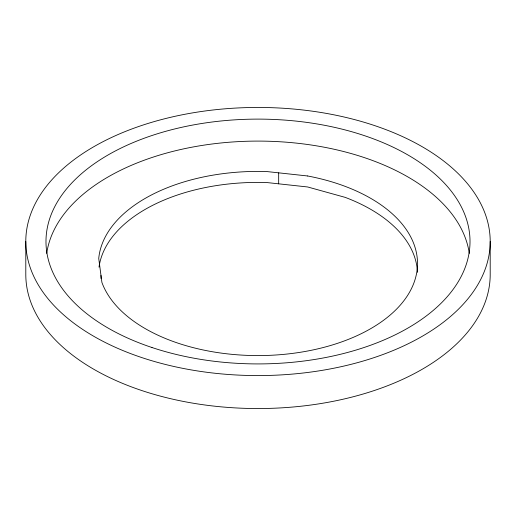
<?xml version="1.0" encoding="UTF-8"?>
<svg xmlns="http://www.w3.org/2000/svg" width="516" height="516" viewBox="0 0 516 516"><rect width="100%" height="100%" fill="white"/><g stroke="black" fill="none" stroke-linecap="round" stroke-linejoin="round"><path stroke-width="0.77" d="M490.2 241.514A232.2 134.057 0 0 1 141.9 357.614A232.2 134.057 0 0 1 141.9 125.414A232.2 134.057 0 0 1 490.2 241.514L490.2 274.486A232.2 134.057 0 0 1 258 408.543A232.2 134.057 0 0 1 25.8 274.486L25.8 241.514M278.672 172.841L278.672 183.831M100.981 275.428L100.981 278.569M99.008 267.133A159.502 92.087 0 0 1 266.733 182.535L307.659 186.973L345.198 197.376A159.502 92.087 0 0 1 417.457 272.325M46.717 253.375A212.012 122.402 0 0 1 258 141.094A212.012 122.402 0 0 1 469.283 253.375M307.659 175.982L266.733 171.544A159.502 92.087 0 0 0 98.737 258.452L101.904 282.42A159.502 92.087 0 0 0 364.438 332.078A159.502 92.087 0 0 0 307.659 175.982M151.994 347.52A212.012 122.402 0 0 0 470.012 241.514A212.012 122.402 0 0 0 151.994 135.508A212.012 122.402 0 0 0 151.994 347.52"/></g></svg>
